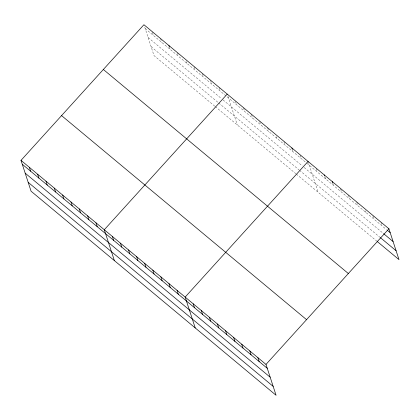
<?xml version="1.0" encoding="UTF-8"?>
<svg xmlns="http://www.w3.org/2000/svg" width="420" height="420" viewBox="0 0 420 420"><rect width="100%" height="100%" fill="white"/><g stroke="black" fill="none" stroke-linecap="round" stroke-linejoin="round"><path stroke-width="0.32" stroke-dasharray="2.1 1.58" d="M145.189 28.602L306.479 162.939M306.957 163.338L386.379 229.483M148.103 37.506L221.597 98.721M223.067 99.944L302.258 165.9M304.159 167.486L383.103 233.237M151.1 46.678L217.739 102.181M218.715 102.995L299.072 169.927M299.549 170.321L379.921 237.263M214.767 106.186L154.009 55.582L144.648 26.938M215.255 106.596L295.801 173.68M296.279 174.074L376.651 241.017M381.008 222.595L382.095 225.918M372.923 215.859L374.015 219.188M365.384 210.788L365.93 212.452M356.758 202.393L357.845 205.721M348.49 195.106L349.76 198.986M340.589 188.927L341.675 192.25M332.682 182.747L333.59 185.519M324.959 177.119L325.505 178.784M316.334 168.725L317.42 172.053M308.065 161.438L318.155 192.297M300.163 155.258L301.25 158.582M292.257 149.079L293.165 151.851M283.994 141.787L285.08 145.115M276.455 136.721L276.995 138.385M267.645 127.769L268.91 131.649M259.738 121.59L260.825 124.913M251.475 114.298L252.74 118.183M243.569 108.118L244.655 111.447M235.484 101.388L236.576 104.717M227.945 96.317L237.305 124.961M219.072 87.717L220.159 91.046M210.562 80.225L211.827 84.105M202.414 73.841L203.501 77.17M194.082 66.901L195.169 70.229M186.296 61.63L186.842 63.294M177.424 53.025L178.511 56.354M169.276 46.646L170.179 49.418M160.582 38.598L161.852 42.478M152.434 32.214L153.521 35.543"/><path stroke-width="0.63" d="M21 160.367L265.991 364.418L276.077 395.278L31.085 191.226L21 160.367L143.923 24.722L388.915 228.774L399 259.634L377.123 241.411M227.22 94.101L104.297 229.745L114.382 260.605M308.065 161.438L185.147 297.082L195.232 327.941M265.991 364.418L388.915 228.774M387.329 230.276L390.18 232.654M383.581 233.636L393.094 241.558M380.394 237.657L396.092 250.73M103.357 69.484L348.348 273.536M61.567 115.605L306.558 319.657M22.271 164.252L267.262 368.298M25.179 173.156L270.17 377.202M28.177 182.327L273.168 386.374M332.32 181.634L332.682 182.747M324.235 174.904L324.597 176.012M291.895 147.966L292.257 149.079M168.913 45.533L169.276 46.646M257.906 357.683L259.177 361.568M249.821 350.952L251.092 354.832M241.736 344.216L243.007 348.101M233.651 337.486L234.922 341.366M225.566 330.75L226.837 334.63M217.481 324.014L218.752 327.899M209.396 317.284L210.667 321.163M201.311 310.548L202.582 314.433M193.226 303.818L194.497 307.697M177.061 290.346L178.327 294.231M168.977 283.616L170.242 287.495M160.892 276.88L162.157 280.765M152.806 270.149L154.072 274.029M144.722 263.413L145.987 267.293M136.637 256.678L137.907 260.563M128.552 249.947L129.822 253.827M120.467 243.212L121.737 247.097M112.382 236.481L113.652 240.361M95.965 222.81L97.235 226.69M87.638 215.87L88.909 219.755M79.306 208.934L80.577 212.814M70.98 201.994L72.245 205.879M62.648 195.059L63.919 198.938M54.316 188.118L55.587 192.003M45.99 181.183L47.255 185.062M37.658 174.242L38.929 178.127M29.332 167.307L30.597 171.187"/></g></svg>
